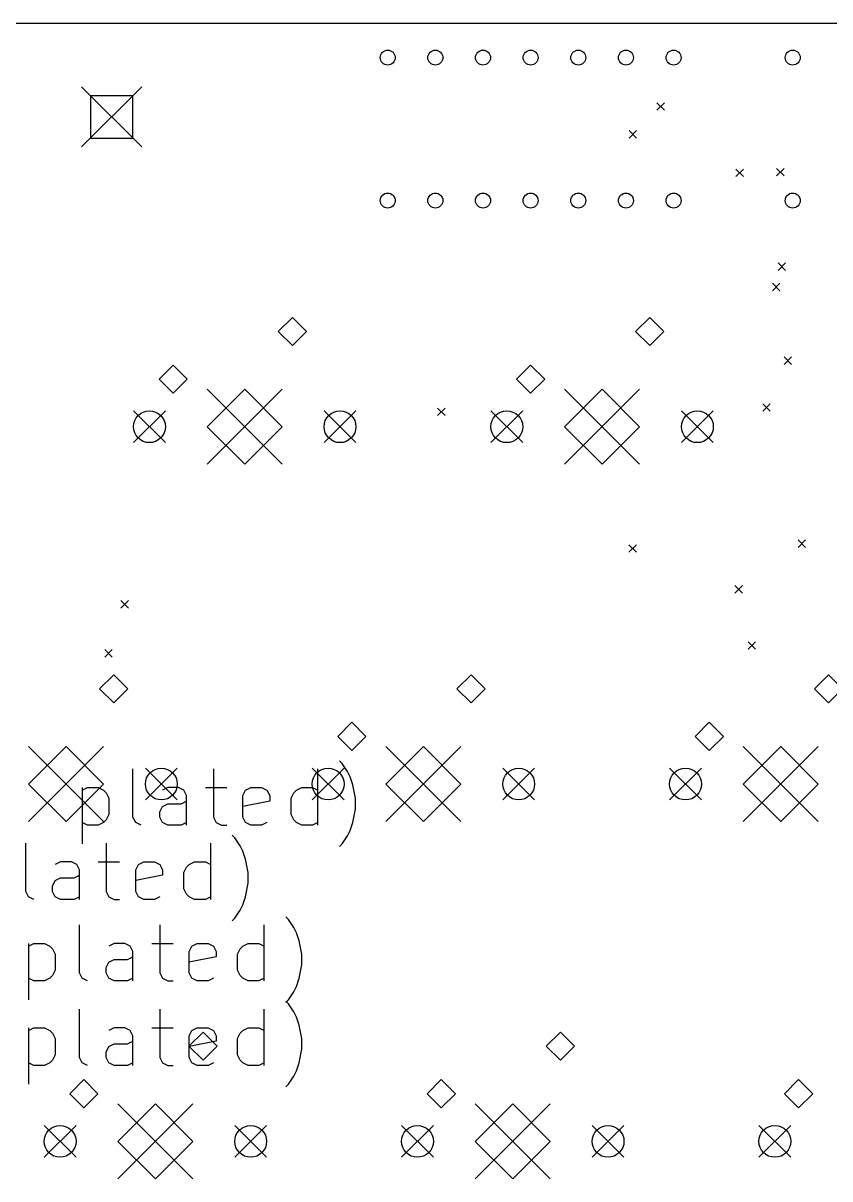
# Model space of a CAD drawing. Extents: x -0.5 to 11.2, y -4.2 to 0.5.
# Drawn here: x 3.285 to 4.978, y -1.953 to 0.472 of the extents above; entities that cross this region are included whole.
import ezdxf

# ---------------------------------------------------------------- set-up
doc = ezdxf.new("R2010")
doc.units = 0
doc.header["$MEASUREMENT"] = 0
doc.layers.add('BLACK', color=7, linetype='CONTINUOUS')

msp = doc.modelspace()

# ---------------------------------------------------------------- linework, layer by layer
at = {"layer": 'BLACK', "linetype": 'CONTINUOUS'}
for p, q in [((-0.472441, 0.472441), (11.1602, 0.472441)), ((3.40774, 0.338583), (3.53373, 0.212598)), ((3.53373, 0.338583), (3.40774, 0.212598)), ((3.51528, 0.320133), (3.42619, 0.320133)), ((3.42619, 0.320133), (3.42619, 0.231048)), ((3.51528, 0.231048), (3.51528, 0.320133)), ((4.61497, 0.305417), (4.63072, 0.289669)), ((4.63072, 0.305417), (4.61497, 0.289669)), ((4.55645, 0.247024), (4.5722, 0.231276)), ((4.5722, 0.247024), (4.55645, 0.231276)), ((3.42619, 0.231048), (3.51528, 0.231048)), ((4.78096, 0.165969), (4.79671, 0.15022)), ((4.79671, 0.165969), (4.78096, 0.15022)), ((4.86609, 0.167417), (4.88183, 0.151669)), ((4.88183, 0.167417), (4.86609, 0.151669)), ((4.86917, -0.030811), (4.88491, -0.046559)), ((4.88491, -0.030811), (4.86917, -0.046559)), ((4.85756, -0.073531), (4.87331, -0.089279)), ((4.87331, -0.073531), (4.85756, -0.089279)), ((3.84992, -0.145157), (3.82039, -0.174685)), ((3.87945, -0.174685), (3.84992, -0.145157)), ((4.59992, -0.145157), (4.57039, -0.174685)), ((4.62945, -0.174685), (4.59992, -0.145157)), ((3.82039, -0.174685), (3.84992, -0.204213)), ((3.84992, -0.204213), (3.87945, -0.174685)), ((4.57039, -0.174685), (4.59992, -0.204213)), ((4.59992, -0.204213), (4.62945, -0.174685)), ((4.88203, -0.228315), (4.89778, -0.244063)), ((4.89778, -0.228315), (4.88203, -0.244063)), ((3.59992, -0.245157), (3.57039, -0.274685)), ((3.62945, -0.274685), (3.59992, -0.245157)), ((4.34992, -0.245157), (4.32039, -0.274685)), ((4.37945, -0.274685), (4.34992, -0.245157)), ((3.57039, -0.274685), (3.59992, -0.304213)), ((3.59992, -0.304213), (3.62945, -0.274685)), ((4.32039, -0.274685), (4.34992, -0.304213)), ((4.34992, -0.304213), (4.37945, -0.274685)), ((3.67118, -0.295945), (3.82866, -0.453425)), ((3.82866, -0.295945), (3.67118, -0.453425)), ((3.74992, -0.295945), (3.67118, -0.374685)), ((3.82866, -0.374685), (3.74992, -0.295945)), ((4.42118, -0.295945), (4.57866, -0.453425)), ((4.57866, -0.295945), (4.42118, -0.453425)), ((4.49992, -0.295945), (4.42118, -0.374685)), ((4.57866, -0.374685), (4.49992, -0.295945)), ((4.15483, -0.33574), (4.17058, -0.351488)), ((4.17058, -0.33574), (4.15483, -0.351488)), ((4.83706, -0.326386), (4.8528, -0.342134)), ((4.8528, -0.326386), (4.83706, -0.342134)), ((3.51646, -0.34122), (3.58339, -0.40815)), ((3.58339, -0.34122), (3.51646, -0.40815)), ((3.91646, -0.34122), (3.98339, -0.40815)), ((3.98339, -0.34122), (3.91646, -0.40815)), ((4.26646, -0.34122), (4.33339, -0.40815)), ((4.33339, -0.34122), (4.26646, -0.40815)), ((4.66646, -0.34122), (4.73339, -0.40815)), ((4.73339, -0.34122), (4.66646, -0.40815)), ((3.67118, -0.374685), (3.74992, -0.453425)), ((3.74992, -0.453425), (3.82866, -0.374685)), ((4.42118, -0.374685), (4.49992, -0.453425)), ((4.49992, -0.453425), (4.57866, -0.374685)), ((4.55628, -0.622563), (4.57203, -0.638311)), ((4.57203, -0.622563), (4.55628, -0.638311)), ((4.9112, -0.612425), (4.92695, -0.628173)), ((4.92695, -0.612425), (4.9112, -0.628173)), ((4.77857, -0.708043), (4.79432, -0.723791)), ((4.79432, -0.708043), (4.77857, -0.723791)), ((3.49023, -0.739531), (3.50598, -0.75528)), ((3.50598, -0.739531), (3.49023, -0.75528)), ((3.45629, -0.84248), (3.47204, -0.858228)), ((3.47204, -0.84248), (3.45629, -0.858228)), ((4.80647, -0.826075), (4.82222, -0.841823)), ((4.82222, -0.826075), (4.80647, -0.841823)), ((3.47492, -0.895157), (3.44539, -0.924685)), ((3.50445, -0.924685), (3.47492, -0.895157)), ((4.22492, -0.895157), (4.19539, -0.924685)), ((4.25445, -0.924685), (4.22492, -0.895157)), ((4.97492, -0.895157), (4.94539, -0.924685)), ((5.00445, -0.924685), (4.97492, -0.895157)), ((3.44539, -0.924685), (3.47492, -0.954213)), ((3.47492, -0.954213), (3.50445, -0.924685)), ((4.19539, -0.924685), (4.22492, -0.954213)), ((4.22492, -0.954213), (4.25445, -0.924685)), ((4.94539, -0.924685), (4.97492, -0.954213)), ((4.97492, -0.954213), (5.00445, -0.924685)), ((3.97492, -0.995157), (3.94539, -1.02469)), ((4.00445, -1.02469), (3.97492, -0.995157)), ((4.72492, -0.995157), (4.69539, -1.02469)), ((4.75445, -1.02469), (4.72492, -0.995157)), ((3.94539, -1.02469), (3.97492, -1.05421)), ((3.97492, -1.05421), (4.00445, -1.02469)), ((4.69539, -1.02469), (4.72492, -1.05421)), ((4.72492, -1.05421), (4.75445, -1.02469)), ((3.29618, -1.04594), (3.45366, -1.20343)), ((3.45366, -1.04594), (3.29618, -1.20343)), ((3.37492, -1.04594), (3.29618, -1.12469)), ((3.45366, -1.12469), (3.37492, -1.04594)), ((4.04618, -1.04594), (4.20366, -1.20343)), ((4.20366, -1.04594), (4.04618, -1.20343)), ((4.12492, -1.04594), (4.04618, -1.12469)), ((4.20366, -1.12469), (4.12492, -1.04594)), ((4.79618, -1.04594), (4.95366, -1.20343)), ((4.95366, -1.04594), (4.79618, -1.20343)), ((4.87492, -1.04594), (4.79618, -1.12469)), ((4.95366, -1.12469), (4.87492, -1.04594)), ((3.54146, -1.09122), (3.60839, -1.15815)), ((3.60839, -1.09122), (3.54146, -1.15815)), ((3.89146, -1.09122), (3.95839, -1.15815)), ((3.95839, -1.09122), (3.89146, -1.15815)), ((3.95416, -1.08155), (3.94854, -1.07593)), ((3.96541, -1.09843), (3.95416, -1.08155)), ((4.29146, -1.09122), (4.35839, -1.15815)), ((4.35839, -1.09122), (4.29146, -1.15815)), ((4.64146, -1.09122), (4.70839, -1.15815)), ((4.70839, -1.09122), (4.64146, -1.15815)), ((3.51547, -1.19404), (3.51547, -1.0928)), ((3.6842, -1.0928), (3.6842, -1.19404)), ((3.90354, -1.21091), (3.90354, -1.0928)), ((3.97103, -1.10967), (3.96541, -1.09843)), ((3.97666, -1.12655), (3.97103, -1.10967)), ((3.29618, -1.12469), (3.37492, -1.20343)), ((3.37492, -1.20343), (3.45366, -1.12469)), ((3.40861, -1.13217), (3.40861, -1.25028)), ((3.40861, -1.1378), (3.41985, -1.13217)), ((3.41985, -1.13217), (3.44235, -1.13217)), ((3.44235, -1.13217), (3.4536, -1.1378)), ((3.4536, -1.1378), (3.45922, -1.14342)), ((3.58858, -1.13217), (3.57733, -1.1378)), ((3.61108, -1.13217), (3.58858, -1.13217)), ((3.62233, -1.1378), (3.61108, -1.13217)), ((3.62795, -1.14904), (3.62233, -1.1378)), ((3.66732, -1.13217), (3.71232, -1.13217)), ((3.74606, -1.14904), (3.75169, -1.1378)), ((3.75169, -1.1378), (3.76294, -1.13217)), ((3.76294, -1.13217), (3.78543, -1.13217)), ((3.78543, -1.13217), (3.79668, -1.1378)), ((3.79668, -1.1378), (3.80231, -1.14904)), ((3.85292, -1.14342), (3.85855, -1.1378)), ((3.85855, -1.1378), (3.8698, -1.13217)), ((3.8698, -1.13217), (3.89229, -1.13217)), ((3.89229, -1.13217), (3.90354, -1.1378)), ((3.98228, -1.15467), (3.97666, -1.12655)), ((4.04618, -1.12469), (4.12492, -1.20343)), ((4.12492, -1.20343), (4.20366, -1.12469)), ((4.79618, -1.12469), (4.87492, -1.20343)), ((4.87492, -1.20343), (4.95366, -1.12469)), ((3.45922, -1.14342), (3.46485, -1.15467)), ((3.46485, -1.15467), (3.46485, -1.18841)), ((3.6167, -1.16592), (3.62795, -1.16029)), ((3.62795, -1.21091), (3.62795, -1.14904)), ((3.74606, -1.19404), (3.74606, -1.14904)), ((3.80231, -1.16029), (3.74606, -1.17154)), ((3.80231, -1.14904), (3.80231, -1.16029)), ((3.8473, -1.15467), (3.85292, -1.14342)), ((3.8473, -1.18841), (3.8473, -1.15467)), ((3.98228, -1.17717), (3.98228, -1.15467)), ((3.46485, -1.18841), (3.45922, -1.19966)), ((3.57171, -1.18279), (3.57733, -1.17154)), ((3.57171, -1.19404), (3.57171, -1.18279)), ((3.57733, -1.17154), (3.58858, -1.16592)), ((3.58858, -1.16592), (3.6167, -1.16592)), ((3.85292, -1.19966), (3.8473, -1.18841)), ((3.97666, -1.20529), (3.98228, -1.17717)), ((3.41985, -1.21091), (3.40861, -1.20529)), ((3.44235, -1.21091), (3.41985, -1.21091)), ((3.4536, -1.20529), (3.44235, -1.21091)), ((3.45922, -1.19966), (3.4536, -1.20529)), ((3.52109, -1.20529), (3.51547, -1.19404)), ((3.53234, -1.21091), (3.52109, -1.20529)), ((3.57733, -1.20529), (3.57171, -1.19404)), ((3.58858, -1.21091), (3.57733, -1.20529)), ((3.6167, -1.21091), (3.58858, -1.21091)), ((3.62795, -1.20529), (3.6167, -1.21091)), ((3.6842, -1.19404), (3.68982, -1.20529)), ((3.68982, -1.20529), (3.70107, -1.21091)), ((3.70107, -1.21091), (3.71232, -1.21091)), ((3.75169, -1.20529), (3.74606, -1.19404)), ((3.76294, -1.21091), (3.75169, -1.20529)), ((3.78543, -1.21091), (3.76294, -1.21091)), ((3.79668, -1.20529), (3.78543, -1.21091)), ((3.85855, -1.20529), (3.85292, -1.19966)), ((3.8698, -1.21091), (3.85855, -1.20529)), ((3.89229, -1.21091), (3.8698, -1.21091)), ((3.90354, -1.20529), (3.89229, -1.21091)), ((3.97103, -1.22216), (3.97666, -1.20529)), ((3.72919, -1.23746), (3.72357, -1.23183)), ((3.95416, -1.25028), (3.96541, -1.23341)), ((3.96541, -1.23341), (3.97103, -1.22216)), ((3.29049, -1.34994), (3.29049, -1.24871)), ((3.45922, -1.24871), (3.45922, -1.34994)), ((3.67857, -1.36682), (3.67857, -1.24871)), ((3.74044, -1.25433), (3.72919, -1.23746)), ((3.74606, -1.26558), (3.74044, -1.25433)), ((3.94854, -1.25591), (3.95416, -1.25028)), ((3.75169, -1.28245), (3.74606, -1.26558)), ((3.75731, -1.31057), (3.75169, -1.28245)), ((3.36361, -1.28808), (3.35236, -1.2937)), ((3.38611, -1.28808), (3.36361, -1.28808)), ((3.39736, -1.2937), (3.38611, -1.28808)), ((3.40298, -1.30495), (3.39736, -1.2937)), ((3.40298, -1.36682), (3.40298, -1.30495)), ((3.44235, -1.28808), (3.48735, -1.28808)), ((3.52109, -1.30495), (3.52672, -1.2937)), ((3.52109, -1.34994), (3.52109, -1.30495)), ((3.52672, -1.2937), (3.53796, -1.28808)), ((3.53796, -1.28808), (3.56046, -1.28808)), ((3.56046, -1.28808), (3.57171, -1.2937)), ((3.57171, -1.2937), (3.57733, -1.30495)), ((3.57733, -1.30495), (3.57733, -1.3162)), ((3.62233, -1.31057), (3.62795, -1.29933)), ((3.62795, -1.29933), (3.63358, -1.2937)), ((3.63358, -1.2937), (3.64483, -1.28808)), ((3.64483, -1.28808), (3.66732, -1.28808)), ((3.66732, -1.28808), (3.67857, -1.2937)), ((3.34674, -1.3387), (3.35236, -1.32745)), ((3.35236, -1.32745), (3.36361, -1.32182)), ((3.36361, -1.32182), (3.39173, -1.32182)), ((3.39173, -1.32182), (3.40298, -1.3162)), ((3.57733, -1.3162), (3.52109, -1.32745)), ((3.62233, -1.34432), (3.62233, -1.31057)), ((3.75169, -1.36119), (3.75731, -1.33307)), ((3.75731, -1.33307), (3.75731, -1.31057)), ((3.29612, -1.36119), (3.29049, -1.34994)), ((3.34674, -1.34994), (3.34674, -1.3387)), ((3.35236, -1.36119), (3.34674, -1.34994)), ((3.45922, -1.34994), (3.46485, -1.36119)), ((3.52672, -1.36119), (3.52109, -1.34994)), ((3.62795, -1.35557), (3.62233, -1.34432)), ((3.63358, -1.36119), (3.62795, -1.35557)), ((3.30737, -1.36682), (3.29612, -1.36119)), ((3.36361, -1.36682), (3.35236, -1.36119)), ((3.39173, -1.36682), (3.36361, -1.36682)), ((3.40298, -1.36119), (3.39173, -1.36682)), ((3.46485, -1.36119), (3.4761, -1.36682)), ((3.4761, -1.36682), (3.48735, -1.36682)), ((3.53796, -1.36682), (3.52672, -1.36119)), ((3.56046, -1.36682), (3.53796, -1.36682)), ((3.57171, -1.36119), (3.56046, -1.36682)), ((3.64483, -1.36682), (3.63358, -1.36119)), ((3.66732, -1.36682), (3.64483, -1.36682)), ((3.67857, -1.36119), (3.66732, -1.36682)), ((3.74044, -1.38931), (3.74606, -1.37807)), ((3.74606, -1.37807), (3.75169, -1.36119)), ((3.72357, -1.41181), (3.72919, -1.40619)), ((3.72919, -1.40619), (3.74044, -1.38931)), ((3.84168, -1.40872), (3.83605, -1.40309)), ((3.40298, -1.5212), (3.40298, -1.41997)), ((3.57171, -1.41997), (3.57171, -1.5212)), ((3.79106, -1.53808), (3.79106, -1.41997)), ((3.85292, -1.42559), (3.84168, -1.40872)), ((3.85855, -1.43684), (3.85292, -1.42559)), ((3.86417, -1.45371), (3.85855, -1.43684)), ((3.8698, -1.48183), (3.86417, -1.45371)), ((3.29612, -1.45934), (3.29612, -1.57745)), ((3.29612, -1.46496), (3.30737, -1.45934)), ((3.30737, -1.45934), (3.32986, -1.45934)), ((3.32986, -1.45934), (3.34111, -1.46496)), ((3.34111, -1.46496), (3.34674, -1.47058)), ((3.34674, -1.47058), (3.35236, -1.48183)), ((3.4761, -1.45934), (3.46485, -1.46496)), ((3.49859, -1.45934), (3.4761, -1.45934)), ((3.50984, -1.46496), (3.49859, -1.45934)), ((3.51547, -1.47621), (3.50984, -1.46496)), ((3.51547, -1.53808), (3.51547, -1.47621)), ((3.55484, -1.45934), (3.59983, -1.45934)), ((3.63358, -1.47621), (3.6392, -1.46496)), ((3.63358, -1.5212), (3.63358, -1.47621)), ((3.6392, -1.46496), (3.65045, -1.45934)), ((3.65045, -1.45934), (3.67295, -1.45934)), ((3.67295, -1.45934), (3.6842, -1.46496)), ((3.6842, -1.46496), (3.68982, -1.47621)), ((3.68982, -1.47621), (3.68982, -1.48746)), ((3.73481, -1.48183), (3.74044, -1.47058)), ((3.74044, -1.47058), (3.74606, -1.46496)), ((3.74606, -1.46496), (3.75731, -1.45934)), ((3.75731, -1.45934), (3.77981, -1.45934)), ((3.77981, -1.45934), (3.79106, -1.46496)), ((3.35236, -1.48183), (3.35236, -1.51558)), ((3.45922, -1.50995), (3.46485, -1.49871)), ((3.46485, -1.49871), (3.4761, -1.49308)), ((3.4761, -1.49308), (3.50422, -1.49308)), ((3.50422, -1.49308), (3.51547, -1.48746)), ((3.68982, -1.48746), (3.63358, -1.49871)), ((3.73481, -1.51558), (3.73481, -1.48183)), ((3.8698, -1.50433), (3.8698, -1.48183)), ((3.34674, -1.52683), (3.34111, -1.53245)), ((3.35236, -1.51558), (3.34674, -1.52683)), ((3.40861, -1.53245), (3.40298, -1.5212)), ((3.45922, -1.5212), (3.45922, -1.50995)), ((3.46485, -1.53245), (3.45922, -1.5212)), ((3.57171, -1.5212), (3.57733, -1.53245)), ((3.6392, -1.53245), (3.63358, -1.5212)), ((3.74044, -1.52683), (3.73481, -1.51558)), ((3.74606, -1.53245), (3.74044, -1.52683)), ((3.86417, -1.53245), (3.8698, -1.50433)), ((3.30737, -1.53808), (3.29612, -1.53245)), ((3.32986, -1.53808), (3.30737, -1.53808)), ((3.34111, -1.53245), (3.32986, -1.53808)), ((3.41985, -1.53808), (3.40861, -1.53245)), ((3.4761, -1.53808), (3.46485, -1.53245)), ((3.50422, -1.53808), (3.4761, -1.53808)), ((3.51547, -1.53245), (3.50422, -1.53808)), ((3.57733, -1.53245), (3.58858, -1.53808)), ((3.58858, -1.53808), (3.59983, -1.53808)), ((3.65045, -1.53808), (3.6392, -1.53245)), ((3.67295, -1.53808), (3.65045, -1.53808)), ((3.6842, -1.53245), (3.67295, -1.53808)), ((3.75731, -1.53808), (3.74606, -1.53245)), ((3.77981, -1.53808), (3.75731, -1.53808)), ((3.79106, -1.53245), (3.77981, -1.53808)), ((3.85292, -1.56057), (3.85855, -1.54933)), ((3.85855, -1.54933), (3.86417, -1.53245)), ((3.84168, -1.57745), (3.85292, -1.56057)), ((3.40298, -1.69837), (3.40298, -1.59713)), ((3.57171, -1.59713), (3.57171, -1.69837)), ((3.79106, -1.71524), (3.79106, -1.59713)), ((3.83605, -1.58307), (3.84168, -1.57745)), ((3.84168, -1.58588), (3.83605, -1.58026)), ((3.85292, -1.60276), (3.84168, -1.58588)), ((3.85855, -1.614), (3.85292, -1.60276)), ((3.86417, -1.63088), (3.85855, -1.614)), ((3.29612, -1.6365), (3.29612, -1.75461)), ((3.29612, -1.64213), (3.30737, -1.6365)), ((3.30737, -1.6365), (3.32986, -1.6365)), ((3.32986, -1.6365), (3.34111, -1.64213)), ((3.34111, -1.64213), (3.34674, -1.64775)), ((3.34674, -1.64775), (3.35236, -1.659)), ((3.4761, -1.6365), (3.46485, -1.64213)), ((3.49859, -1.6365), (3.4761, -1.6365)), ((3.50984, -1.64213), (3.49859, -1.6365)), ((3.51547, -1.65337), (3.50984, -1.64213)), ((3.55484, -1.6365), (3.59983, -1.6365)), ((3.66242, -1.64516), (3.63289, -1.67469)), ((3.63358, -1.65337), (3.6392, -1.64213)), ((3.6392, -1.64213), (3.65045, -1.6365)), ((3.65045, -1.6365), (3.67295, -1.6365)), ((3.69195, -1.67469), (3.66242, -1.64516)), ((3.67295, -1.6365), (3.6842, -1.64213)), ((3.6842, -1.64213), (3.68982, -1.65337)), ((3.73481, -1.659), (3.74044, -1.64775)), ((3.74044, -1.64775), (3.74606, -1.64213)), ((3.74606, -1.64213), (3.75731, -1.6365)), ((3.75731, -1.6365), (3.77981, -1.6365)), ((3.77981, -1.6365), (3.79106, -1.64213)), ((3.8698, -1.659), (3.86417, -1.63088)), ((4.41244, -1.64516), (4.38291, -1.67469)), ((4.44197, -1.67469), (4.41244, -1.64516)), ((3.35236, -1.659), (3.35236, -1.69274)), ((3.46485, -1.67587), (3.4761, -1.67025)), ((3.4761, -1.67025), (3.50422, -1.67025)), ((3.50422, -1.67025), (3.51547, -1.66462)), ((3.51547, -1.71524), (3.51547, -1.65337)), ((3.63358, -1.69837), (3.63358, -1.65337)), ((3.68982, -1.66462), (3.63358, -1.67587)), ((3.68982, -1.65337), (3.68982, -1.66462)), ((3.73481, -1.69274), (3.73481, -1.659)), ((3.8698, -1.6815), (3.8698, -1.659)), ((3.35236, -1.69274), (3.34674, -1.70399)), ((3.45922, -1.68712), (3.46485, -1.67587)), ((3.45922, -1.69837), (3.45922, -1.68712)), ((3.63289, -1.67469), (3.66242, -1.70421)), ((3.66242, -1.70421), (3.69195, -1.67469)), ((3.74044, -1.70399), (3.73481, -1.69274)), ((3.86417, -1.70962), (3.8698, -1.6815)), ((4.38291, -1.67469), (4.41244, -1.70421)), ((4.41244, -1.70421), (4.44197, -1.67469)), ((3.30737, -1.71524), (3.29612, -1.70962)), ((3.32986, -1.71524), (3.30737, -1.71524)), ((3.34111, -1.70962), (3.32986, -1.71524)), ((3.34674, -1.70399), (3.34111, -1.70962)), ((3.40861, -1.70962), (3.40298, -1.69837)), ((3.41985, -1.71524), (3.40861, -1.70962)), ((3.46485, -1.70962), (3.45922, -1.69837)), ((3.4761, -1.71524), (3.46485, -1.70962)), ((3.50422, -1.71524), (3.4761, -1.71524)), ((3.51547, -1.70962), (3.50422, -1.71524)), ((3.57171, -1.69837), (3.57733, -1.70962)), ((3.57733, -1.70962), (3.58858, -1.71524)), ((3.58858, -1.71524), (3.59983, -1.71524)), ((3.6392, -1.70962), (3.63358, -1.69837)), ((3.65045, -1.71524), (3.6392, -1.70962)), ((3.67295, -1.71524), (3.65045, -1.71524)), ((3.6842, -1.70962), (3.67295, -1.71524)), ((3.74606, -1.70962), (3.74044, -1.70399)), ((3.75731, -1.71524), (3.74606, -1.70962)), ((3.77981, -1.71524), (3.75731, -1.71524)), ((3.79106, -1.70962), (3.77981, -1.71524)), ((3.85855, -1.72649), (3.86417, -1.70962)), ((3.41242, -1.74516), (3.38289, -1.77469)), ((3.44195, -1.77469), (3.41242, -1.74516)), ((3.84168, -1.75461), (3.85292, -1.73774)), ((3.85292, -1.73774), (3.85855, -1.72649)), ((4.16244, -1.74516), (4.13291, -1.77469)), ((4.19197, -1.77469), (4.16244, -1.74516)), ((4.91244, -1.74516), (4.88291, -1.77469)), ((4.94197, -1.77469), (4.91244, -1.74516)), ((3.83605, -1.76024), (3.84168, -1.75461)), ((3.38289, -1.77469), (3.41242, -1.80421)), ((3.41242, -1.80421), (3.44195, -1.77469)), ((4.13291, -1.77469), (4.16244, -1.80421)), ((4.16244, -1.80421), (4.19197, -1.77469)), ((4.88291, -1.77469), (4.91244, -1.80421)), ((4.91244, -1.80421), (4.94197, -1.77469)), ((3.48368, -1.79594), (3.64116, -1.95343)), ((3.64116, -1.79594), (3.48368, -1.95343)), ((3.56242, -1.79594), (3.48368, -1.87469)), ((3.64116, -1.87469), (3.56242, -1.79594)), ((4.2337, -1.79594), (4.39118, -1.95343)), ((4.39118, -1.79594), (4.2337, -1.95343)), ((4.31244, -1.79594), (4.2337, -1.87469)), ((4.39118, -1.87469), (4.31244, -1.79594)), ((3.32896, -1.84122), (3.39589, -1.90815)), ((3.39589, -1.84122), (3.32896, -1.90815)), ((3.72896, -1.84122), (3.79589, -1.90815)), ((3.79589, -1.84122), (3.72896, -1.90815)), ((4.07898, -1.84122), (4.14591, -1.90815)), ((4.14591, -1.84122), (4.07898, -1.90815)), ((4.47898, -1.84122), (4.54591, -1.90815)), ((4.54591, -1.84122), (4.47898, -1.90815)), ((4.82898, -1.84122), (4.89591, -1.90815)), ((4.89591, -1.84122), (4.82898, -1.90815)), ((3.48368, -1.87469), (3.56242, -1.95343)), ((3.56242, -1.95343), (3.64116, -1.87469)), ((4.2337, -1.87469), (4.31244, -1.95343)), ((4.31244, -1.95343), (4.39118, -1.87469))]:
    msp.add_line(p, q, dxfattribs=at)
at = {"layer": 'BLACK'}
for centre, radius in [((4.05, 0.4), 0.015748), ((4.15, 0.4), 0.015748), ((4.25, 0.4), 0.015748), ((4.35, 0.4), 0.015748), ((4.45, 0.4), 0.015748), ((4.55, 0.4), 0.015748), ((4.65, 0.4), 0.015748), ((4.9, 0.4), 0.015748), ((4.05, 0.1), 0.015748), ((4.15, 0.1), 0.015748), ((4.25, 0.1), 0.015748), ((4.35, 0.1), 0.015748), ((4.45, 0.1), 0.015748), ((4.55, 0.1), 0.015748), ((4.65, 0.1), 0.015748), ((4.9, 0.1), 0.015748), ((3.54992, -0.374685), 0.033465), ((3.94992, -0.374685), 0.033465), ((4.29992, -0.374685), 0.033465), ((4.69992, -0.374685), 0.033465), ((3.57492, -1.12469), 0.033465), ((3.92492, -1.12469), 0.033465), ((4.32492, -1.12469), 0.033465), ((4.67492, -1.12469), 0.033465), ((3.36242, -1.87469), 0.033465), ((3.76242, -1.87469), 0.033465), ((4.11244, -1.87469), 0.033465), ((4.51244, -1.87469), 0.033465), ((4.86244, -1.87469), 0.033465)]:
    msp.add_circle(centre, radius, dxfattribs=at)

doc.saveas('drawing.dxf')
